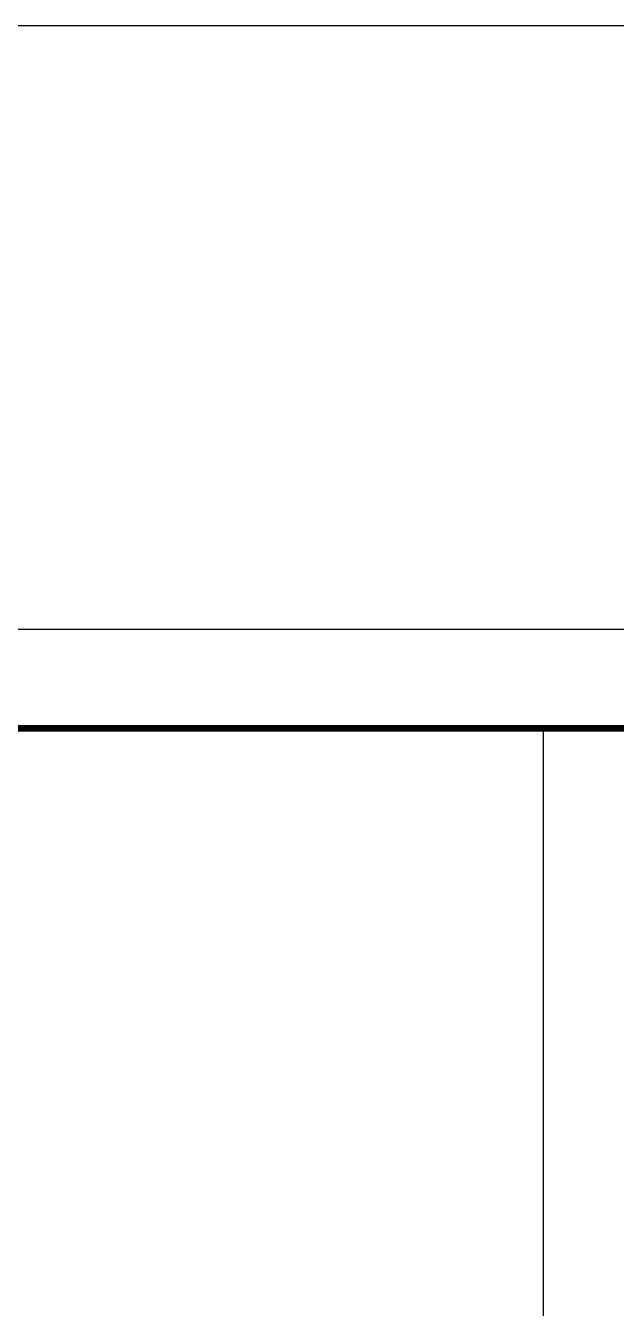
# Model space of a CAD drawing. Extents: x 36524853 to 36525459, y 2743936 to 2747542.
# Drawn here: x 36524936 to 36524965.9, y 2744142.3 to 2744207.3 of the extents above; entities that cross this region are included whole.
import ezdxf

# ---------------------------------------------------------------- set-up
doc = ezdxf.new("R2010")
doc.units = 0
doc.header["$LTSCALE"] = 1000
doc.header["$MEASUREMENT"] = 0
for name, color, linetype in [('_0', 7, 'Continuous'), ('A0-11 图框-粗线', 16, 'Continuous'), ('A0-13 图框-细线', 7, 'Continuous')]:
    doc.layers.add(name, color=color, linetype=linetype)
doc.layers.add('yichutu', color=7, linetype='Continuous', true_color=0xffffff, plot=False)

# ---------------------------------------------------------------- blocks, each defined once
blk = doc.blocks.new('yct-420-297-420-297-1-3000.0')
at = {"layer": 'yichutu', "color": 7, "linetype": 'Continuous', "true_color": 0xffffff}
blk.add_lwpolyline([(0, 0), (0, 297), (420, 297), (420, 0)], close=True, dxfattribs=at)
blk = doc.blocks.new('A$C6202001D')
at = {"layer": 'A0-11 图框-粗线', "const_width": 70}
blk.add_lwpolyline([(58400, 41000), (2500, 41000), (2500, 1000), (58400, 1000)], close=True, dxfattribs=at)
at = {"layer": 'A0-13 图框-细线'}
blk.add_lwpolyline([(59400, 42000), (0, 42000), (0, 0), (59400, 0)], close=True, dxfattribs=at)

msp = doc.modelspace()

# ---------------------------------------------------------------- linework, layer by layer
at = {"layer": '_0', "color": 8}
msp.add_lwpolyline([(36524905.698, 2744171.698), (36524962.154, 2744171.698), (36524962.154, 2744096.663), (36524905.698, 2744096.663)], close=True, dxfattribs=at)
at = {"layer": 'Defpoints'}
msp.add_lwpolyline([(36524853.705, 2744207.275), (36525237.191, 2744207.275), (36525237.191, 2743936.122), (36524853.705, 2743936.122)], close=True, dxfattribs=at)

# ---------------------------------------------------------------- block references
at = {"xscale": 0.005, "yscale": 0.005, "zscale": 0.005}
msp.add_blockref('A$C6202001D', (36524893.198, 2743966.698), dxfattribs=at)
at = {"layer": 'yichutu', "linetype": 'Continuous', "xscale": 0.9129735061014543, "yscale": 0.9129735061014543, "zscale": 0.9129735061014543}
msp.add_blockref('yct-420-297-420-297-1-3000.0', (36524853.705, 2743936.122), dxfattribs=at)

doc.saveas('drawing.dxf')
